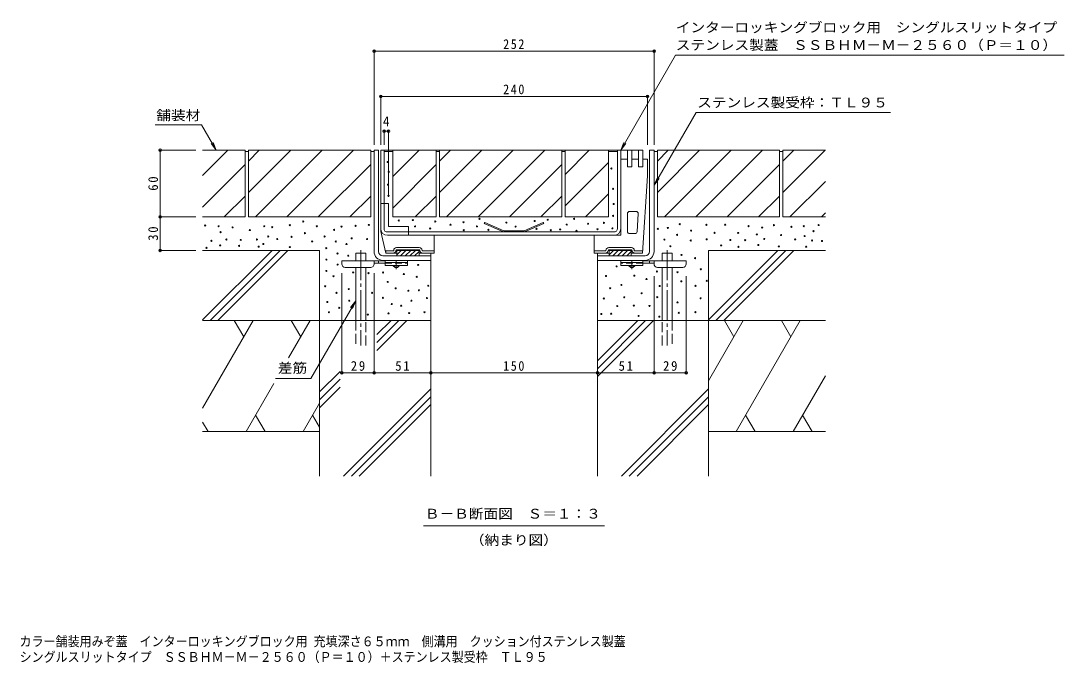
# Model space of a CAD drawing. Units: millimetres at full size, sheet at 1:3. Extents: x -1046 to 1169, y -824 to 816.
# Drawn here: x 193 to 1132, y -824 to -247 of the extents above; entities that cross this region are included whole.
import ezdxf
from ezdxf.enums import TextEntityAlignment as Align

# ---------------------------------------------------------------- set-up
doc = ezdxf.new("R2010")
doc.units = ezdxf.units.MM
doc.header["$LTSCALE"] = 3
doc.header["$PDMODE"] = 32
doc.header["$PDSIZE"] = 2.4
for name, pattern in [('CHAIN1', [8, 5, -1, 1, -1]), ('CHAIN2', [12, 9, -1, 1, -1]), ('DASHED1', [1.8, 1.2, -0.6]), ('DASHED2', [3, 2, -1]), ('DASHED3', [4, 3, -1])]:
    doc.linetypes.add(name, pattern=pattern)
for name, color, linetype, lineweight in [('4-1', 2, 'Continuous', 9), ('4-2', 3, 'Continuous', 9), ('4-3', 4, 'Continuous', 9), ('4-4', 7, 'Continuous', 9), ('4-5', 7, 'Continuous', 9), ('4-6', 6, 'Continuous', 9), ('4-9', 4, 'Continuous', 9), ('4-A', 6, 'Continuous', 9), ('4-E', 7, 'Continuous', 9)]:
    doc.layers.add(name, color=color, linetype=linetype, lineweight=lineweight)
doc.layers.add('F-5_F-5ﾚｲﾔ', color=2, linetype='Continuous')
doc.styles.add('ＭＳ ゴシック', font='')
doc.styles.get('ＭＳ ゴシック').set_extended_font_data('MS Gothic')

msp = doc.modelspace()

# ---------------------------------------------------------------- linework, layer by layer
at = {"layer": '4-1'}
for p, q in [((511.091, -454.12), (511.091, -363.12)), ((515.091, -363.12), (511.091, -363.12)), ((515.091, -454.119), (515.091, -363.12)), ((759.091, -454.119), (759.091, -363.12)), ((759.091, -363.12), (763.091, -363.12)), ((763.091, -454.12), (763.091, -363.12)), ((519.091, -458.119), (562.091, -458.119)), ((562.091, -462.12), (562.091, -458.119)), ((755.091, -458.119), (712.091, -458.119)), ((519.091, -462.12), (562.091, -462.12))]:
    msp.add_line(p, q, dxfattribs=at)
msp.add_lwpolyline([(755.091, -462.12), (712.091, -462.12), (712.091, -458.119)], dxfattribs=at)
for centre, radius, start, end in [((519.091, -454.12), 8, 180, 270), ((519.091, -454.119), 4, 180, 270), ((755.091, -454.119), 4, 270, 0), ((755.091, -454.12), 8, 270, 0)]:
    msp.add_arc(centre, radius, start, end, dxfattribs=at)
at = {"layer": '4-2'}
for p, q in [((517.091, -363.119), (753.091, -363.119)), ((517.091, -433.619), (517.091, -363.12)), ((520.091, -433.619), (520.091, -363.12)), ((730.091, -433.619), (730.091, -363.119)), ((733.091, -371.119), (733.091, -363.119)), ((610.74, -428.119), (610.338, -429.035)), ((627.649, -436.619), (610.338, -429.035)), ((627.859, -435.619), (610.74, -428.119)), ((646.323, -435.619), (663.442, -428.119)), ((646.532, -436.619), (663.843, -429.035)), ((663.442, -428.119), (663.843, -429.035)), ((523.085, -439.619), (727.091, -439.619)), ((523.087, -436.619), (727.091, -436.619)), ((627.859, -435.619), (646.323, -435.619))]:
    msp.add_line(p, q, dxfattribs=at)
at = {"layer": '4-2', "linetype": 'DASHED1'}
msp.add_line((733.091, -433.619), (733.091, -371.119), dxfattribs=at)
at = {"layer": '4-2'}
for centre, radius, start, end in [((523.091, -433.619), 6, 180, 269.93991), ((523.091, -433.619), 3, 180, 269.91503), ((727.091, -433.619), 3, 270, 0), ((727.091, -433.619), 6, 270, 0)]:
    msp.add_arc(centre, radius, start, end, dxfattribs=at)
at = {"layer": '4-3'}
for p, q in [((733.091, -439.619), (733.091, -371.119)), ((733.091, -371.119), (739.091, -371.119)), ((743.091, -371.119), (749.091, -371.119)), ((753.091, -371.119), (757.091, -371.119)), ((757.091, -386.119), (757.091, -371.119)), ((757.091, -386.119), (752.591, -455.619)), ((524.091, -411.12), (520.091, -411.12)), ((524.091, -411.12), (524.091, -431.619)), ((739.091, -420.12), (739.091, -436.12)), ((741.091, -418.12), (746.873, -418.12)), ((748.869, -420.249), (747.833, -436.249)), ((524.091, -431.619), (542.091, -431.619)), ((542.091, -436.619), (542.091, -431.619)), ((517.091, -433.619), (517.091, -436.12)), ((521.591, -455.619), (517.091, -436.12)), ((565.091, -455.619), (565.091, -439.619)), ((733.091, -439.619), (709.091, -439.619)), ((709.091, -455.619), (709.091, -439.619)), ((745.837, -438.12), (741.091, -438.12)), ((551.841, -450.619), (531.341, -450.619)), ((722.341, -450.619), (742.841, -450.619)), ((528.341, -453.619), (521.591, -453.619)), ((521.591, -455.619), (521.591, -453.619)), ((528.341, -455.619), (521.591, -455.619)), ((528.341, -455.619), (531.591, -455.619)), ((551.841, -452.619), (531.341, -452.619)), ((531.591, -452.619), (531.591, -458.119)), ((531.591, -452.719), (551.591, -452.719)), ((531.591, -452.819), (551.591, -452.819)), ((531.591, -452.919), (551.591, -452.919)), ((531.591, -453.019), (551.591, -453.019)), ((531.591, -453.119), (551.591, -453.119)), ((535.634, -453.119), (531.591, -457.163)), ((551.591, -458.119), (531.591, -458.119)), ((539.877, -453.119), (534.877, -458.119)), ((544.12, -453.119), (539.12, -458.119)), ((548.362, -453.119), (543.362, -458.119)), ((551.591, -454.133), (547.605, -458.119)), ((551.591, -452.619), (551.591, -458.119)), ((551.591, -455.619), (565.091, -455.619)), ((554.841, -453.619), (565.091, -453.619)), ((719.341, -453.619), (709.091, -453.619)), ((722.591, -455.619), (709.091, -455.619)), ((722.341, -452.619), (742.841, -452.619)), ((722.591, -452.619), (722.591, -458.119)), ((742.591, -452.719), (722.591, -452.719)), ((742.591, -452.819), (722.591, -452.819)), ((742.591, -452.919), (722.591, -452.919)), ((742.591, -453.019), (722.591, -453.019)), ((742.591, -453.119), (722.591, -453.119)), ((726.634, -453.119), (722.591, -457.163)), ((722.591, -458.119), (742.591, -458.119)), ((730.877, -453.119), (725.877, -458.119)), ((735.12, -453.119), (730.12, -458.119)), ((739.362, -453.119), (734.362, -458.119)), ((742.591, -454.133), (738.605, -458.119)), ((742.591, -452.619), (742.591, -458.119)), ((745.841, -455.619), (742.591, -455.619)), ((745.841, -453.619), (752.591, -453.619)), ((745.841, -455.619), (752.591, -455.619)), ((752.591, -455.619), (752.591, -453.619))]:
    msp.add_line(p, q, dxfattribs=at)
at = {"layer": '4-3', "linetype": 'DASHED1'}
for p, q in [((520.091, -411.12), (517.091, -411.12)), ((542.091, -439.619), (542.091, -436.619))]:
    msp.add_line(p, q, dxfattribs=at)
at = {"layer": '4-3'}
for centre, radius, start, end in [((741.091, -420.12), 2, 90, 180), ((746.873, -420.12), 2, 356.2954, 90), ((741.091, -436.12), 2, 180, 270), ((745.837, -436.12), 2, 270, 356.2954), ((531.341, -453.119), 2.5, 90, 180), ((551.841, -453.119), 2.5, 0, 90), ((722.341, -453.119), 2.5, 90, 180), ((742.841, -453.119), 2.5, 0, 90), ((528.341, -453.119), 2.5, 270, 0), ((528.341, -453.119), 0.5, 270, 0), ((531.341, -453.119), 0.5, 90, 180), ((551.841, -453.119), 0.5, 0, 90), ((554.841, -453.119), 2.5, 180, 270), ((554.841, -453.119), 0.5, 180, 270), ((719.341, -453.119), 2.5, 270, 0), ((719.341, -453.119), 0.5, 270, 0), ((722.341, -453.119), 0.5, 90, 180), ((742.841, -453.119), 0.5, 0, 90), ((745.841, -453.119), 2.5, 180, 270), ((745.841, -453.119), 0.5, 180, 270)]:
    msp.add_arc(centre, radius, start, end, dxfattribs=at)
at = {"layer": '4-4'}
for p, q in [((511.091, -273.08), (511.091, -358.12)), ((511.091, -273.98), (763.091, -273.98)), ((763.091, -273.08), (763.091, -358.12)), ((517.091, -313.716), (517.091, -358.12)), ((757.091, -314.616), (517.091, -314.616)), ((757.091, -313.716), (757.091, -358.12)), ((520.091, -345.03), (520.091, -358.119)), ((520.091, -345.93), (524.091, -345.93)), ((524.091, -345.03), (524.091, -405.12)), ((317.725, -363.12), (350.891, -363.12)), ((318.625, -363.12), (318.625, -423.12)), ((317.725, -423.12), (350.891, -423.12)), ((318.625, -423.12), (318.625, -453.12)), ((317.725, -453.12), (350.891, -453.12)), ((562.091, -564.267), (562.091, -467.12)), ((712.091, -564.267), (712.091, -467.12)), ((482.091, -564.267), (482.091, -473.619)), ((511.091, -564.267), (511.091, -473.619)), ((763.091, -564.267), (763.091, -476.419)), ((792.091, -564.267), (792.091, -476.419)), ((482.091, -563.367), (511.091, -563.367)), ((511.091, -563.367), (562.091, -563.367)), ((562.091, -563.367), (712.091, -563.367)), ((712.091, -563.367), (763.091, -563.367)), ((763.091, -563.367), (792.091, -563.367))]:
    msp.add_line(p, q, dxfattribs=at)
for p in [(511.091, -273.98), (763.091, -273.98), (517.091, -314.616), (757.091, -314.616), (520.091, -345.93), (524.091, -345.93), (318.625, -363.12), (318.625, -423.12), (318.625, -453.12), (482.091, -563.367), (511.091, -563.367), (562.091, -563.367), (712.091, -563.367), (763.091, -563.367), (792.091, -563.367)]:
    msp.add_point(p, dxfattribs=at)
at = {"layer": '4-5'}
for p, q in [((1132.156, -277.512), (782.518, -277.512)), ((800.945, -329.218), (763.293, -394.434)), ((975.948, -329.218), (800.945, -329.218)), ((369.125, -363.12), (366.255, -356.191)), ((733.091, -363.121), (735.961, -356.192)), ((763.293, -394.434), (766.163, -387.505)), ((763.293, -394.434), (767.859, -388.483)), ((494.632, -498.506), (490.067, -504.456)), ((494.632, -498.506), (491.762, -505.435)), ((555.78, -700.978), (718.394, -700.978))]:
    msp.add_line(p, q, dxfattribs=at)
for points in [[(782.518, -277.512), (733.091, -363.121), (737.657, -357.171)], [(314.055, -340.35), (355.979, -340.35), (369.125, -363.12), (364.56, -357.169)], [(494.632, -498.506), (454.246, -568.456), (422.577, -568.456)]]:
    msp.add_lwpolyline(points, dxfattribs=at)
at = {"layer": '4-6'}
for p, q in [((356.891, -515.682), (419.453, -453.12)), ((363.524, -516.12), (426.524, -453.12)), ((370.595, -516.12), (433.595, -453.12)), ((494.632, -462.619), (494.632, -455.619)), ((503.633, -455.619), (494.632, -455.619)), ((503.633, -462.619), (503.633, -455.619)), ((562.091, -455.619), (562.091, -656.12)), ((712.091, -455.619), (712.091, -656.12)), ((770.549, -462.619), (770.549, -455.619)), ((770.549, -455.619), (779.549, -455.619)), ((779.549, -462.619), (779.549, -455.619)), ((812.091, -515.682), (874.653, -453.12)), ((818.724, -516.12), (881.724, -453.12)), ((825.795, -516.12), (888.795, -453.12)), ((494.632, -516.12), (494.632, -468.419)), ((503.633, -516.12), (503.633, -468.419)), ((770.549, -516.12), (770.549, -468.419)), ((779.549, -516.12), (779.549, -468.419)), ((402.417, -516.12), (356.891, -594.973)), ((462.091, -516.12), (356.891, -516.12)), ((385.37, -516.12), (393.893, -530.883)), ((453.719, -516.12), (434.229, -549.878)), ((436.672, -516.12), (445.195, -530.883)), ((462.091, -516.12), (462.091, -656.12)), ((562.091, -516.12), (462.091, -516.12)), ((513.644, -543.071), (540.595, -516.12)), ((513.644, -536), (533.524, -516.12)), ((513.644, -528.929), (526.453, -516.12)), ((712.091, -566.642), (762.613, -516.12)), ((712.091, -559.571), (755.542, -516.12)), ((712.091, -552.5), (748.471, -516.12)), ((712.091, -516.12), (812.091, -516.12)), ((812.091, -516.12), (812.091, -656.12)), ((843.422, -516.12), (812.091, -570.387)), ((812.091, -516.12), (917.291, -516.12)), ((826.375, -516.12), (834.899, -530.883)), ((894.724, -516.12), (836.989, -616.12)), ((877.677, -516.12), (886.201, -530.883)), ((462.091, -580.482), (480.524, -562.049)), ((462.091, -587.553), (480.524, -569.12)), ((917.291, -565.891), (888.292, -616.12)), ((420.971, -572.842), (395.984, -616.12)), ((462.091, -594.624), (480.524, -576.191)), ((483.733, -656.12), (562.091, -577.762)), ((733.733, -656.12), (812.091, -577.762)), ((462.091, -590.477), (447.286, -616.12)), ((490.804, -656.12), (562.091, -584.833)), ((740.804, -656.12), (812.091, -584.833)), ((497.875, -656.12), (562.091, -591.904)), ((747.875, -656.12), (812.091, -591.904)), ((356.891, -607.739), (361.729, -616.12)), ((404.508, -601.356), (413.032, -616.12)), ((455.81, -601.356), (462.091, -612.235)), ((845.513, -601.356), (854.037, -616.12)), ((896.815, -601.356), (905.339, -616.12)), ((462.091, -616.12), (356.891, -616.12)), ((812.091, -616.12), (917.291, -616.12))]:
    msp.add_line(p, q, dxfattribs=at)
at = {"layer": '4-6', "linetype": 'CHAIN2'}
for p, q in [((499.133, -452.834), (499.133, -538.786)), ((775.049, -452.834), (775.049, -538.786))]:
    msp.add_line(p, q, dxfattribs=at)
at = {"layer": '4-6', "linetype": 'DASHED3'}
for p, q in [((494.632, -516.12), (494.632, -538.786)), ((503.633, -538.786), (503.633, -516.12)), ((770.549, -538.786), (770.549, -516.12)), ((779.549, -516.12), (779.549, -538.786))]:
    msp.add_line(p, q, dxfattribs=at)
at = {"layer": '4-6'}
for points in [[(462.091, -516.12), (462.091, -453.12), (356.891, -453.12)], [(812.091, -516.12), (812.091, -453.12), (917.291, -453.12)]]:
    msp.add_lwpolyline(points, dxfattribs=at)
at = {"layer": '4-9'}
for p, q in [((482.091, -462.619), (521.091, -462.619)), ((482.091, -465.419), (482.091, -462.619)), ((508.091, -468.419), (485.091, -468.419)), ((511.086, -464.619), (521.091, -464.619)), ((511.091, -465.419), (511.091, -462.619)), ((515.091, -464.619), (515.091, -462.619)), ((792.091, -462.619), (753.091, -462.619)), ((763.096, -464.619), (753.091, -464.619)), ((759.091, -464.619), (759.091, -462.619)), ((763.091, -465.419), (763.091, -462.619)), ((766.091, -468.419), (789.091, -468.419)), ((792.091, -465.419), (792.091, -462.619))]:
    msp.add_line(p, q, dxfattribs=at)
at = {"layer": '4-9', "color": 3}
for p, q in [((521.091, -462.12), (521.091, -466.62)), ((521.091, -462.12), (541.091, -462.12)), ((521.091, -464.12), (541.091, -464.12)), ((521.091, -466.62), (541.091, -466.62)), ((541.091, -462.12), (541.091, -466.62)), ((753.091, -462.12), (733.091, -462.12)), ((733.091, -462.12), (733.091, -466.62)), ((753.091, -464.12), (733.091, -464.12)), ((753.091, -466.62), (733.091, -466.62)), ((753.091, -462.12), (753.091, -466.62))]:
    msp.add_line(p, q, dxfattribs=at)
at = {"layer": '4-9', "color": 3, "linetype": 'DASHED2'}
for p, q in [((521.091, -464.62), (541.091, -464.62)), ((753.091, -464.62), (733.091, -464.62))]:
    msp.add_line(p, q, dxfattribs=at)
at = {"layer": '4-9', "color": 2}
for p, q in [((533.841, -467.119), (528.341, -467.119)), ((533.841, -467.119), (533.841, -466.62)), ((740.341, -467.119), (740.341, -466.62)), ((740.341, -467.119), (745.841, -467.119))]:
    msp.add_line(p, q, dxfattribs=at)
at = {"layer": '4-9', "linetype": 'CHAIN1'}
for p, q in [((531.091, -470.167), (531.091, -462.12)), ((743.091, -470.167), (743.091, -462.12))]:
    msp.add_line(p, q, dxfattribs=at)
at = {"layer": '4-9', "color": 2}
for points in [[(533.841, -467.119), (532.091, -468.619), (530.091, -468.619), (528.341, -467.119), (528.341, -466.62)], [(740.341, -467.119), (742.091, -468.619), (744.091, -468.619), (745.841, -467.119), (745.841, -466.62)]]:
    msp.add_lwpolyline(points, dxfattribs=at)
at = {"layer": '4-9'}
for centre, start, end in [((485.091, -465.419), 180, 270), ((508.091, -465.419), 270, 0), ((766.091, -465.419), 180, 270), ((789.091, -465.419), 270, 0)]:
    msp.add_arc(centre, 3, start, end, dxfattribs=at)
at = {"layer": '4-A'}
for p, q in [((739.091, -363.119), (743.091, -363.119)), ((739.091, -378.119), (739.091, -363.119)), ((743.091, -363.119), (743.091, -378.119)), ((749.091, -363.119), (753.091, -363.119)), ((749.091, -378.119), (749.091, -363.119)), ((753.091, -363.119), (753.091, -378.119)), ((739.091, -378.119), (743.091, -378.119)), ((749.091, -378.119), (753.091, -378.119))]:
    msp.add_line(p, q, dxfattribs=at)
at = {"layer": '4-E', "color": 2}
for p, q in [((356.891, -385.912), (379.684, -363.12)), ((356.891, -363.12), (395.091, -363.12)), ((395.091, -363.12), (395.091, -423.12)), ((395.091, -364.12), (398.091, -364.12)), ((398.091, -363.12), (398.091, -423.12)), ((398.091, -372.86), (407.831, -363.12)), ((398.091, -401.144), (436.115, -363.12)), ((404.399, -423.12), (464.399, -363.12)), ((432.684, -423.12), (492.684, -363.12)), ((508.091, -364.12), (511.091, -364.12)), ((520.091, -364.119), (527.961, -364.119)), ((527.961, -386.843), (551.684, -363.119)), ((567.091, -363.119), (527.961, -363.119)), ((527.961, -423.119), (527.961, -363.119)), ((567.091, -363.119), (567.091, -423.119)), ((567.091, -364.119), (570.091, -364.119)), ((570.091, -363.119), (570.091, -423.119)), ((570.091, -401.144), (608.115, -363.119)), ((570.091, -372.86), (579.831, -363.119)), ((576.4, -423.119), (636.4, -363.119)), ((604.684, -423.119), (664.684, -363.119)), ((680.091, -364.119), (683.091, -364.119)), ((683.091, -384.859), (704.831, -363.119)), ((722.221, -364.119), (730.091, -364.119)), ((763.091, -364.12), (766.091, -364.12)), ((766.091, -363.12), (876.091, -363.12)), ((766.091, -363.12), (766.091, -423.12)), ((766.091, -401.144), (804.115, -363.12)), ((766.091, -372.86), (775.831, -363.12)), ((772.4, -423.12), (832.4, -363.12)), ((800.684, -423.12), (860.684, -363.12)), ((876.091, -363.12), (876.091, -423.12)), ((876.091, -364.12), (879.091, -364.12)), ((879.091, -401.144), (917.115, -363.12)), ((879.091, -363.12), (917.291, -363.12)), ((879.091, -363.12), (879.091, -423.12)), ((879.091, -372.86), (888.831, -363.12)), ((683.091, -413.144), (722.221, -374.013)), ((356.891, -414.197), (395.091, -375.997)), ((460.968, -423.12), (508.091, -375.997)), ((527.961, -415.127), (567.091, -375.997)), ((632.968, -423.119), (680.091, -375.997)), ((828.968, -423.12), (876.091, -375.997)), ((885.4, -423.12), (917.291, -391.228)), ((701.4, -423.119), (722.221, -402.298)), ((376.252, -423.12), (395.091, -404.281)), ((489.252, -423.12), (508.091, -404.281)), ((548.252, -423.119), (567.091, -404.281)), ((661.252, -423.119), (680.091, -404.281)), ((857.252, -423.12), (876.091, -404.281)), ((913.684, -423.12), (917.291, -419.513)), ((356.891, -423.12), (395.091, -423.12)), ((398.091, -423.12), (508.091, -423.12)), ((567.091, -423.119), (527.961, -423.119)), ((570.091, -423.119), (680.091, -423.119)), ((766.091, -423.12), (876.091, -423.12)), ((879.091, -423.12), (917.291, -423.12))]:
    msp.add_line(p, q, dxfattribs=at)
for points in [[(398.091, -363.12), (508.091, -363.12), (508.091, -423.12)], [(570.091, -363.119), (680.091, -363.119), (680.091, -423.119)], [(683.091, -363.119), (683.091, -423.119), (722.221, -423.119)], [(695.091, -363.119), (722.221, -363.119), (722.221, -423.119)]]:
    msp.add_lwpolyline(points, dxfattribs=at)
at = {"layer": '4-E'}
for centre in [(523.303, -373.671), (524.326, -382.542), (724.718, -379.557), (523.644, -394.142), (524.156, -404.207), (726.253, -397.81), (726.765, -411.457), (726.217, -422.112), (359.105, -430.775), (371.217, -431.458), (412.329, -431.458), (419.494, -432.311), (435.359, -430.519), (447.426, -427.218), (459.628, -431.514), (481.874, -431.827), (494.569, -431.074), (506.439, -430.235), (533.361, -426.274), (546.079, -425.927), (547.994, -431.61), (566.238, -427.152), (579.886, -430.052), (591.657, -427.834), (603.769, -431.587), (605.986, -424.764), (630.21, -428.175), (638.509, -431.765), (655.688, -426.736), (667.399, -425.617), (684.477, -429.974), (691.111, -424.764), (703.735, -429.199), (718.065, -428.346), (786.188, -429.595), (810.184, -430.164), (827.13, -430.05), (848.169, -431.415), (871.029, -430.505), (886.666, -431.984), (897.812, -431.415), (911.231, -430.391), (373.093, -436.746), (383.84, -432.481), (399.364, -434.869), (415.912, -440.669), (436.894, -441.011), (448.962, -437.709), (466.649, -440.699), (475.137, -434.707), (561.632, -433.464), (591.827, -434.999), (614.004, -434.658), (657.334, -433.805), (670.129, -434.982), (678.658, -434.299), (693.329, -435.511), (712.265, -434.146), (725.639, -433.327), (766.513, -433.761), (775.525, -432.989), (783.8, -439.148), (796.423, -435.395), (817.577, -437.329), (838.844, -437.442), (855.562, -438.807), (860.452, -432.666), (877.397, -439.376), (898.608, -440.286), (906.569, -435.85), (360.324, -450.894), (364.734, -444.593), (372.642, -448.629), (378.211, -443.399), (389.618, -449.073), (391.176, -443.74), (405.75, -443.358), (407.259, -449.849), (411.476, -447.408), (424.011, -442.923), (435.331, -450.182), (455.413, -445.078), (476.672, -445.198), (486.371, -447.439), (490.972, -442.29), (504.882, -442.923), (772.427, -443.442), (777.788, -449.437), (796.082, -444.266), (810.412, -443.243), (823.508, -448.709), (831.793, -443.811), (839.042, -449.929), (845.099, -443.925), (856.905, -448.265), (862.272, -442.901), (875.435, -449.596), (890.078, -443.243), (899.955, -449.818), (905.318, -444.266), (914.302, -444.721), (468.184, -451.19), (478.209, -455.978), (487.906, -457.93), (787.814, -457.23), (800.007, -460.172), (468.275, -461.421), (478.378, -465.905), (550.853, -466.228), (729.397, -467.59), (468.198, -471.61), (474.638, -476.398), (492.324, -472.96), (506.151, -473.686), (519.265, -473.083), (537.954, -474.402), (549.531, -476.897), (719.87, -476.149), (745.374, -475.87), (756.319, -478.895), (765.678, -472.139), (784.208, -472.805), (805.249, -470.158), (467.11, -485.442), (488.384, -487.972), (523.396, -481.522), (530.583, -487.235), (559.923, -484.971), (723.627, -487.229), (733.73, -484.194), (768.119, -485.232), (787.661, -481), (800.437, -485.054), (810.531, -480.53), (477.327, -491.289), (509.369, -491.327), (519.099, -495.83), (542.008, -489.446), (551.524, -489.06), (558.777, -496.08), (717.882, -496.479), (736.31, -495.374), (751.912, -491.688), (766.011, -495.218), (804.983, -496.234), (469.035, -499.581), (479.861, -504.85), (488.829, -498.424), (527.081, -501.424), (535.575, -502.929), (544.75, -498.424), (730.044, -503.236), (744.875, -502.832), (759.021, -503.165), (784.221, -499.919), (470.509, -508.795), (505.485, -510.966), (524.092, -509.81), (542.745, -509.532), (556.546, -508.812), (715.638, -510.418), (724.516, -510.116), (749.209, -512.081), (767.897, -512.748), (785.317, -509.323), (800.314, -508.764)]:
    msp.add_circle(centre, 0.5, dxfattribs=at)

# ---------------------------------------------------------------- texts
at = {"layer": '4-4', "color": 2, "style": 'ＭＳ ゴシック'}
msp.add_text('4', height=8.798, dxfattribs=at).set_placement((519.091, -344.13), align=Align.BOTTOM_LEFT)
at = {"layer": '4-4', "color": 2, "char_height": 8.798, "attachment_point": 7, "style": 'ＭＳ ゴシック'}
for s, insert in [('\\T1.27;\\W0.9;252', (627.341, -272.18)), ('\\T1.27;\\W0.9;240', (627.341, -312.816)), ('\\T1.27;\\W0.95;29', (490.216, -561.567)), ('\\T1.27;\\W0.95;51', (530.216, -561.567)), ('\\T1.27;\\W0.9;150', (627.341, -561.567)), ('\\T1.27;\\W0.95;51', (731.216, -561.567)), ('\\T1.27;\\W0.95;29', (771.216, -561.567))]:
    msp.add_mtext(s, dxfattribs=dict(at, insert=insert))
at = {"layer": '4-4', "color": 2, "char_height": 8.798, "attachment_point": 7, "rotation": 90, "style": 'ＭＳ ゴシック'}
for s, insert in [('\\T1.27;\\W0.95;60', (316.825, -399.495)), ('\\T1.27;\\W0.95;30', (316.825, -444.495))]:
    msp.add_mtext(s, dxfattribs=dict(at, insert=insert))
at = {"layer": '4-5', "color": 2, "style": 'ＭＳ ゴシック', "width": 1.1}
for s, p in [('インターロッキングブロック用\u3000シングルスリットタイプ', (782.656, -259.674)), ('ステンレス製蓋\u3000ＳＳＢＨＭ－Ｍ－２５６０（Ｐ＝１０）', (782.656, -275.504)), ('ステンレス製受枠：ＴＬ９５', (801.948, -327.21)), ('舗装材', (315.131, -338.674)), ('差筋', (424.556, -565.887)), ('Ｂ－Ｂ断面図\u3000Ｓ＝１：３', (556.849, -697.022)), ('（納まり図）', (597.337, -720.701))]:
    msp.add_text(s, height=8.798, dxfattribs=at).set_placement(p, align=Align.BOTTOM_LEFT)
at = {"layer": 'F-5_F-5ﾚｲﾔ', "style": 'ＭＳ ゴシック', "width": 0.9}
for s, p in [('カラー舗装用みぞ蓋\u3000インターロッキングブロック用 充填深さ６５ｍｍ\u3000側溝用\u3000クッション付ステンレス製蓋', (192.144, -811.839)), ('シングルスリットタイプ\u3000ＳＳＢＨＭ－Ｍ－２５６０（Ｐ＝１０）＋ステンレス製受枠\u3000ＴＬ９５', (192.144, -825.843))]:
    msp.add_text(s, height=8.798, dxfattribs=at).set_placement(p, align=Align.BOTTOM_LEFT)

doc.saveas('drawing.dxf')
